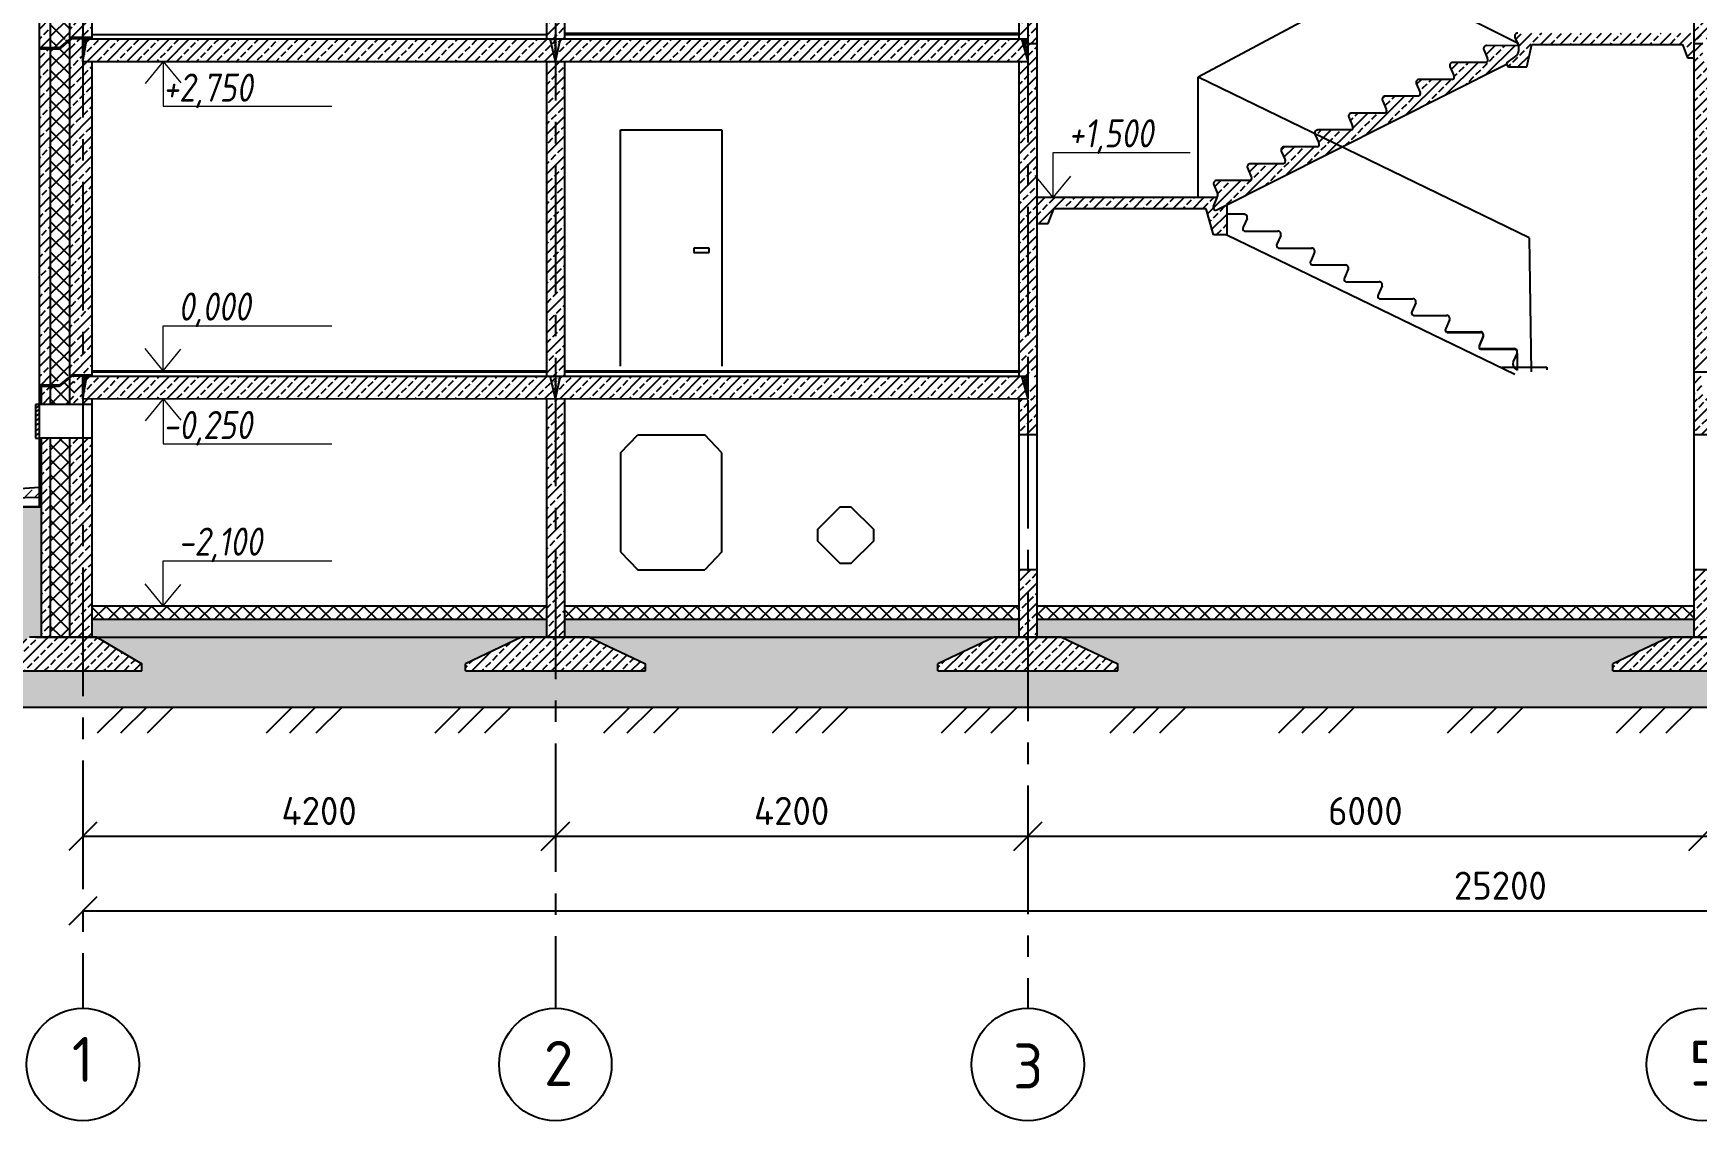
# Model space of a CAD drawing. Header units: millimetres. Extents: x -257254 to 390979, y -202328 to 355504.
# Drawn here: x 74988 to 89774, y 30517 to 40185 of the extents above; entities that cross this region are included whole.
import ezdxf
from ezdxf.enums import TextEntityAlignment as Align

# ---------------------------------------------------------------- set-up
doc = ezdxf.new("R2010")
doc.units = ezdxf.units.MM
doc.linetypes.add('CENTER2', pattern=[28.575, 19.05, -3.175, 3.175, -3.175])
doc.layers.get('0').update_dxf_attribs({"lineweight": 25})
doc.layers.add('RAZMER', color=250, linetype='Continuous', lineweight=13)
doc.layers.add('покрытия', color=6, linetype='Continuous', lineweight=18)
doc.layers.add('оси', color=1, linetype='CENTER2')
doc.layers.add('разрез', color=40, linetype='Continuous')
doc.layers.add('стены', color=7, linetype='Continuous', true_color=0xa3880f)
doc.styles.add('SIMPLEX', font='simplex.shx', dxfattribs={"width": 0.8, "oblique": 10})
doc.styles.get("Standard").update_dxf_attribs({"font": 'GOST_Common.ttf'})
doc.dimstyles.new('ISO-25', dxfattribs={"dimtxt": 250, "dimasz": 250, "dimexe": 1.25, "dimexo": 0.625, "dimgap": 100, "dimtad": 1, "dimdec": 0, "dimtxsty": 'Standard', "dimblk": 'OBLIQUE', "dimcen": 2.5, "dimadec": 0, "dimazin": 0, "dimtfac": 1, "dimtdec": 0, "dimtmove": 0, "dimatfit": 3, "dimfxl": 1, "dimarcsym": 0})
pattern_1 = [(45, (-40, 0), (-67.35192, 67.35192), []), (135, (-40, 0), (-67.35192, -67.35192), [])]

# ---------------------------------------------------------------- blocks, each defined once
blk = doc.blocks.new('_Oblique')
at = {"color": 0, "linetype": 'ByBlock', "lineweight": -2}
blk.add_line((-0.5, -0.5), (0.5, 0.5), dxfattribs=at)
blk = doc.blocks.new('*D199')
at = {"color": 0, "lineweight": -2, "transparency": 16777216}
for p, q in [((75429, 32383), (75429, 32383)), ((100629, 32383), (100629, 32383)), ((75429, 32382), (100629, 32382))]:
    blk.add_line(p, q, dxfattribs=at)
at = {"color": 0, "lineweight": -2, "transparency": 16777216, "xscale": 250, "yscale": 250, "zscale": 250, "rotation": 180}
blk.add_blockref('_Oblique', (75429, 32382), dxfattribs=at)
at = {"color": 0, "lineweight": -2, "transparency": 16777216, "xscale": 250, "yscale": 250, "zscale": 250}
blk.add_blockref('_Oblique', (100629, 32382), dxfattribs=at)
at = {"color": 0, "transparency": 16777216, "insert": (88029, 32607), "char_height": 250, "attachment_point": 5}
blk.add_mtext('25200', dxfattribs=at)
blk = doc.blocks.new('*D200')
at = {"color": 0, "lineweight": -2, "transparency": 16777216}
for p, q in [((75429, 33046), (75429, 33047)), ((75429, 33046), (79629, 33046)), ((79629, 33046), (79629, 33047))]:
    blk.add_line(p, q, dxfattribs=at)
at = {"color": 0, "lineweight": -2, "transparency": 16777216, "xscale": 250, "yscale": 250, "zscale": 250, "rotation": 180}
blk.add_blockref('_Oblique', (75429, 33046), dxfattribs=at)
at = {"color": 0, "lineweight": -2, "transparency": 16777216, "xscale": 250, "yscale": 250, "zscale": 250}
blk.add_blockref('_Oblique', (79629, 33046), dxfattribs=at)
at = {"color": 0, "transparency": 16777216, "insert": (77529, 33271), "char_height": 250, "attachment_point": 5}
blk.add_mtext('4200', dxfattribs=at)
blk = doc.blocks.new('*D201')
at = {"color": 0, "lineweight": -2, "transparency": 16777216}
for p, q in [((79629, 33046), (79629, 33047)), ((79629, 33046), (83829, 33046)), ((83829, 33043), (83829, 33047))]:
    blk.add_line(p, q, dxfattribs=at)
at = {"color": 0, "lineweight": -2, "transparency": 16777216, "xscale": 250, "yscale": 250, "zscale": 250, "rotation": 180}
blk.add_blockref('_Oblique', (79629, 33046), dxfattribs=at)
at = {"color": 0, "lineweight": -2, "transparency": 16777216, "xscale": 250, "yscale": 250, "zscale": 250}
blk.add_blockref('_Oblique', (83829, 33046), dxfattribs=at)
at = {"color": 0, "transparency": 16777216, "insert": (81729, 33271), "char_height": 250, "attachment_point": 5}
blk.add_mtext('4200', dxfattribs=at)
blk = doc.blocks.new('*D202')
at = {"color": 0, "lineweight": -2, "transparency": 16777216}
for p, q in [((83829, 33043), (83829, 33047)), ((83829, 33046), (89829, 33046)), ((89829, 33046), (89829, 33047))]:
    blk.add_line(p, q, dxfattribs=at)
at = {"color": 0, "lineweight": -2, "transparency": 16777216, "xscale": 250, "yscale": 250, "zscale": 250, "rotation": 180}
blk.add_blockref('_Oblique', (83829, 33046), dxfattribs=at)
at = {"color": 0, "lineweight": -2, "transparency": 16777216, "xscale": 250, "yscale": 250, "zscale": 250}
blk.add_blockref('_Oblique', (89829, 33046), dxfattribs=at)
at = {"color": 0, "transparency": 16777216, "insert": (86829, 33271), "char_height": 250, "attachment_point": 5}
blk.add_mtext('6000', dxfattribs=at)
blk = doc.blocks.new('*D204')
at = {"color": 0, "lineweight": -2, "transparency": 16777216}
for p, q in [((89829, 33046), (89829, 33047)), ((89829, 33046), (92229, 33046)), ((92229, 33043), (92229, 33047))]:
    blk.add_line(p, q, dxfattribs=at)
at = {"color": 0, "lineweight": -2, "transparency": 16777216, "xscale": 250, "yscale": 250, "zscale": 250, "rotation": 180}
blk.add_blockref('_Oblique', (89829, 33046), dxfattribs=at)
at = {"color": 0, "lineweight": -2, "transparency": 16777216, "xscale": 250, "yscale": 250, "zscale": 250}
blk.add_blockref('_Oblique', (92229, 33046), dxfattribs=at)
at = {"color": 0, "transparency": 16777216, "insert": (91029, 33271), "char_height": 250, "attachment_point": 5}
blk.add_mtext('2400', dxfattribs=at)

msp = doc.modelspace()

# ---------------------------------------------------------------- hatches: boundary and pattern name
at = {"layer": 'разрез'}
h = msp.add_hatch(dxfattribs=at)
h.set_pattern_fill('JIS_STN_2.5', color=256, scale=50)
h.set_pattern_definition([(45, (-1e-11, -3000), (-88.38835, 88.38835), []), (45, (88.25, -3000), (-88.38835, 88.38835), [60, -25])])
h.paths.add_polyline_path([(75139.02596, 43044.52306), (75039.02596, 43044.52306), (75039.02596, 40055.34196), (75139.02596, 40055.34196)])
h = msp.add_hatch(dxfattribs=at)
h.set_pattern_fill('NET', color=256, scale=30, angle=45)
h.set_pattern_definition(pattern_1)
h.paths.add_polyline_path([(75139.02596, 43044.52306), (75139.02596, 40055.34196), (75179.02596, 40055.34196), (75289.02596, 40146.16086), (75309.02596, 40146.16086), (75309.02596, 43135.34196), (75289.02596, 43135.34196), (75179.02596, 43044.52306)])
h = msp.add_hatch(dxfattribs=at)
h.set_pattern_fill('JIS_STN_2.5', color=256, scale=50)
h.paths.add_polyline_path([(75429.02596, 43135.34196), (75309.02596, 43118.82943), (75309.02596, 40146.16086), (75429.02596, 40146.16086)])
h.paths.add_polyline_path([(75509.02596, 43015.34196), (75429.02596, 43015.34196), (75429.02596, 40146.16086), (75509.02596, 40146.16086), (75509.02596, 40225.34196)])
h = msp.add_hatch(dxfattribs=at)
h.set_pattern_fill('JIS_STN_2.5', color=256, scale=50)
h.set_pattern_definition([(45, (4200, -21000), (-88.38835, 88.38835), []), (45, (4288.25, -21000), (-88.38835, 88.38835), [60, -25])])
h.paths.add_polyline_path([(83829.02595, 42935.34196), (83749.02596, 42935.34196), (83749.02596, 40175.34196), (83829.02595, 40175.34196)])
h.paths.add_polyline_path([(83909.02596, 43095.34196), (83829.02595, 43095.34196), (83829.02595, 40095.34196), (83909.02596, 40095.34196)])
h = msp.add_hatch(dxfattribs=at)
h.set_pattern_fill('JIS_STN_2.5', color=256, scale=50)
h.set_pattern_definition([(45, (-2e-07, -21000), (-88.38835, 88.38835), []), (45, (88.25, -21000), (-88.38835, 88.38835), [60, -25])])
h.paths.add_polyline_path([(89829.02595, 43095.34196), (89749.02595, 43095.34196), (89749.02595, 43015.34196), (89749.02595, 40095.34196), (89829.02595, 40095.34196), (89829.02595, 40175.34196)])
h.paths.add_polyline_path([(89909.02595, 42935.34196), (89829.02595, 42935.34196), (89829.02595, 40135.34196), (89909.02595, 40135.34196)])
h = msp.add_hatch(dxfattribs=at)
h.set_pattern_fill('JIS_STN_2.5', color=256, scale=50)
h.set_pattern_definition([(45, (0, -21000), (-88.38835, 88.38835), []), (45, (88.25, -21000), (-88.38835, 88.38835), [60, -25])])
h.paths.add_polyline_path([(79629.02595, 43015.34196), (79549.02596, 43015.34196), (79549.02596, 40135.34196), (79629.02595, 40135.34196)])
h.paths.add_polyline_path([(79709.02596, 43015.34196), (79629.02595, 43015.34196), (79629.02595, 40135.34196), (79709.02596, 40135.34196)])
h = msp.add_hatch(dxfattribs=at)
h.set_pattern_fill('NET', color=256, scale=30, angle=45)
h.set_pattern_definition(pattern_1)
h.paths.add_polyline_path([(75309.02596, 40135.34196), (75289.02596, 40135.34196), (75179.02596, 40044.52306), (75139.02596, 40044.52306), (75139.02596, 37055.34196), (75309.02596, 37146.16086)])
h = msp.add_hatch(dxfattribs=at)
h.set_pattern_fill('JIS_STN_2.5', color=256, scale=50)
h.paths.add_polyline_path([(75509.02596, 39935.34196), (75429.02596, 39935.34196), (75429.02596, 37146.16086), (75509.02596, 37146.16086)])
h.paths.add_polyline_path([(75429.02596, 40135.34196), (75309.02596, 40118.82943), (75309.02596, 37146.16086), (75429.02596, 37146.16086)])
h = msp.add_hatch(dxfattribs=at)
h.set_pattern_fill('ANSI37', color=256, scale=5, angle=-90)
h.set_pattern_definition([(315, (-1e-10, -15000), (11.2253202, 11.2253202), []), (45, (-1e-10, -15000), (-11.2253202, 11.2253202), [])])
h.paths.add_polyline_path([(75464.48515, 40135.34196), (75509.02596, 40135.34196), (75509.02596, 40146.16086), (75429.02596, 40146.47022), (75429.02596, 39935.34196)])
h = msp.add_hatch(dxfattribs=at)
h.set_pattern_fill('JIS_STN_2.5', color=256, scale=50)
h.paths.add_polyline_path([(79629.02595, 40135.34196), (75464.48515, 40135.34196), (75429.02596, 39935.34196), (79629.02595, 39935.34196)])
h = msp.add_hatch(dxfattribs=at)
h.set_pattern_fill('AR-SAND', color=256, scale=0.3, angle=-90)
h.paths.add_polyline_path([(79629.02595, 40135.34196), (79583.67903, 40135.34196), (79629.02595, 39935.34196)])
h.paths.add_polyline_path([(79674.37288, 40135.34196), (79629.02595, 40135.34196), (79629.02595, 39935.34196)])
h = msp.add_hatch(dxfattribs=at)
h.set_pattern_fill('JIS_STN_2.5', color=256, scale=50)
h.set_pattern_definition([(45, (4200, -7e-09), (-88.38835, 88.38835), []), (45, (4288.25, -7e-09), (-88.38835, 88.38835), [60, -25])])
h.paths.add_polyline_path([(83829.02595, 40135.34196), (79664.48515, 40135.34196), (79629.02595, 39935.34196), (83829.02595, 39935.34196)])
h = msp.add_hatch(dxfattribs=at)
h.set_pattern_fill('JIS_STN_2.5', color=256, scale=50)
h.set_pattern_definition([(45, (4200, -24000), (-88.38835, 88.38835), []), (45, (4288.25, -24000), (-88.38835, 88.38835), [60, -25])])
h.paths.add_polyline_path([(83829.02595, 39935.34196), (83749.02596, 39935.34196), (83749.02596, 37135.34196), (83829.02595, 37135.34196)])
h.paths.add_polyline_path([(83909.02596, 40095.34196), (83829.02595, 40095.34196), (83829.02595, 37135.34196), (83909.02596, 37135.34196)])
h = msp.add_hatch(dxfattribs=at)
h.set_pattern_fill('AR-SAND', color=256, scale=0.3, angle=-90)
h.paths.add_polyline_path([(83829.02595, 40135.34196), (83771.06128, 40135.34196), (83829.02595, 39935.34196)])
h = msp.add_hatch(dxfattribs=at)
h.set_pattern_fill('JIS_STN_2.5', color=256, scale=50)
h.paths.add_polyline_path([(88111.89286, 39925.34196, -0.5342807523), (88086.43074, 39962.6022), (88179.02596, 40029.48348, 0.1012247944), (88193.43022, 40073.70547), (87905.94558, 40075.34196, 0.5443189108), (87881.58089, 40036.8051), (87914.88911, 39959.64984, -0.5061795184), (87902.01404, 39925.34196), (87605.94558, 39925.34196, 0.5443189108), (87581.58089, 39886.8051), (87614.88911, 39809.64984, -0.5061795184), (87602.01404, 39775.34196), (87305.94558, 39775.34196, 0.5443189108), (87281.58089, 39736.8051), (87314.88911, 39659.64984, -0.5061795184), (87302.01404, 39625.34196), (87005.94558, 39625.34196, 0.5443189108), (86981.58089, 39586.8051), (87014.88911, 39509.64984, -0.5061795184), (87002.01404, 39475.34196), (86705.94558, 39475.34196, 0.5443189108), (86681.58089, 39436.8051), (86714.88911, 39359.64984, -0.5061795184), (86702.01404, 39325.34196), (86405.94558, 39325.34196, 0.4772621166), (86379.73086, 39292.26329), (86620.34398, 39175.36508)])
h.paths.add_polyline_path([(86620.34398, 39175.36508), (86379.73086, 39292.26329, 0.0532288538), (86381.58089, 39286.8051), (86414.88911, 39209.64984, -0.5061795184), (86402.01404, 39175.34196), (86105.94558, 39175.34196, 0.5443189108), (86081.58089, 39136.8051), (86114.88911, 39059.64984, -0.5061795184), (86102.01404, 39025.34196), (85805.94558, 39025.34196, 0.5443189108), (85781.58089, 38986.8051), (85814.88911, 38909.64984, -0.5061795184), (85802.01404, 38875.34196), (85505.94558, 38875.34196, 0.5443189108), (85481.58089, 38836.8051), (85514.4836, 38760.58916, -0.2572552717), (85511.58347, 38725.34196), (85479.02596, 38643.84441, 0.8545246684), (85514.74874, 38619.45245)])
h = msp.add_hatch(dxfattribs=at)
h.set_pattern_fill('JIS_STN_2.5', color=256, scale=50)
h.set_pattern_definition([(45, (0, -40), (-88.38835, 88.38835), []), (45, (88.25, -40), (-88.38835, 88.38835), [60, -25])])
h.paths.add_polyline_path([(89749.02595, 40185.34196), (88182.95749, 40185.34196, 0.5443189108), (88158.5928, 40146.8051), (88191.90102, 40069.64984, -0.1806301525), (88179.02596, 39989.48348), (88086.43074, 39922.6022, 0.5342807523), (88111.89286, 39885.34196), (88265.39149, 39885.34196), (88309.02596, 40085.01571), (89649.02596, 40085.01571), (89693.67318, 39965.41926), (89749.02595, 39965.41926)])
h = msp.add_hatch(dxfattribs=at)
h.set_pattern_fill('JIS_STN_2.5', color=256, scale=50)
h.set_pattern_definition([(45, (-2e-07, -23920), (-88.38835, 88.38835), []), (45, (88.25, -23920), (-88.38835, 88.38835), [60, -25])])
h.paths.add_polyline_path([(89829.02595, 40175.34196), (89749.02595, 40175.34196), (89749.02595, 40095.34196), (89749.02595, 37175.34196), (89829.02595, 37175.34196), (89829.02595, 37255.34196)])
h.paths.add_polyline_path([(89909.02595, 39935.34196), (89829.02595, 39935.34196), (89829.02595, 37255.34196), (89909.02595, 37255.34196)])
h = msp.add_hatch(dxfattribs=at)
h.set_pattern_fill('JIS_STN_2.5', color=256, scale=50)
h.set_pattern_definition([(45, (-1e-11, -6000.82), (-88.38835, 88.38835), []), (45, (88.25, -6000.82), (-88.38835, 88.38835), [60, -25])])
h.paths.add_polyline_path([(75139.02596, 40043.70416), (75039.02596, 40043.70416), (75039.02596, 37054.52306), (75139.02596, 37054.52306)])
h = msp.add_hatch(dxfattribs=at)
h.set_pattern_fill('JIS_STN_2.5', color=256, scale=50)
h.set_pattern_definition([(45, (-5e-08, -24000), (-88.38835, 88.38835), []), (45, (88.25, -24000), (-88.38835, 88.38835), [60, -25])])
h.paths.add_polyline_path([(79629.02595, 39935.34196), (79549.02596, 39935.34196), (79549.02596, 37135.34196), (79629.02595, 37135.34196)])
h.paths.add_polyline_path([(79709.02596, 39935.34196), (79629.02595, 39935.34196), (79629.02595, 37135.34196), (79709.02596, 37135.34196)])
h = msp.add_hatch(dxfattribs=at)
h.set_pattern_fill('JIS_STN_2.5', color=256, scale=50)
h.paths.add_polyline_path([(85511.58347, 38725.34196), (85479.02596, 38725.34196), (85206.49188, 38725.34196), (83909.02596, 38725.34196), (83909.02596, 38494.07491), (84009.02562, 38494.33372), (84061.22173, 38625.34196), (85413.99121, 38625.34196), (85479.02596, 38391.96428), (85597.17711, 38391.96428), (85597.17711, 38660.89888), (85514.74874, 38619.45245, -0.8545246684), (85479.02596, 38643.84441)])
h = msp.add_hatch(dxfattribs=at)
h.set_pattern_fill('NET', color=256, scale=30, angle=45)
h.paths.add_polyline_path([(75349.02596, 37135.34196), (75329.02596, 37135.34196), (75219.02596, 37044.52306), (75139.02596, 37044.52306), (75139.02596, 36885.54465), (75349.02596, 36885.54465)])
h = msp.add_hatch(dxfattribs=at)
h.set_pattern_fill('JIS_STN_2.5', color=256, scale=50)
h.paths.add_polyline_path([(75509.02596, 36585.54465), (75429.02596, 36585.54465), (75429.02596, 34815.34196), (75509.02596, 34815.34196)])
h.paths.add_polyline_path([(75429.02596, 36585.54465), (75309.02596, 36585.54465), (75309.02596, 34815.34196), (75429.02596, 34815.34196)])
h.paths.add_polyline_path([(75429.02596, 37135.34196), (75349.02596, 37135.34196), (75349.02596, 36885.54465), (75429.02596, 36885.54465)])
h.paths.add_polyline_path([(75509.02596, 36935.34196), (75429.02596, 36935.34196), (75429.02596, 36885.54465), (75509.02596, 36885.54465)])
h = msp.add_hatch(dxfattribs=at)
h.set_pattern_fill('ANSI37', color=256, scale=5, angle=-90)
h.set_pattern_definition([(315, (-1e-10, -18000), (11.2253202, 11.2253202), []), (45, (-1e-10, -18000), (-11.2253202, 11.2253202), [])])
h.paths.add_polyline_path([(75464.48515, 37135.34196), (75509.02596, 37135.34196), (75509.02596, 37146.16086), (75429.02596, 37146.47022), (75429.02596, 36935.34196)])
h = msp.add_hatch(dxfattribs=at)
h.set_pattern_fill('JIS_STN_2.5', color=256, scale=50)
h.set_pattern_definition([(45, (0, -3000), (-88.38835, 88.38835), []), (45, (88.25, -3000), (-88.38835, 88.38835), [60, -25])])
h.paths.add_polyline_path([(79629.02595, 37135.34196), (75464.48515, 37135.34196), (75429.02596, 36935.34196), (79629.02595, 36935.34196)])
h = msp.add_hatch(dxfattribs=at)
h.set_pattern_fill('AR-SAND', color=256, scale=0.3, angle=-90)
h.paths.add_polyline_path([(79629.02595, 37135.34196), (79583.67903, 37135.34196), (79629.02595, 36935.34196)])
h.paths.add_polyline_path([(79674.37288, 37135.34196), (79629.02595, 37135.34196), (79629.02595, 36935.34196)])
h = msp.add_hatch(dxfattribs=at)
h.set_pattern_fill('JIS_STN_2.5', color=256, scale=50)
h.set_pattern_definition([(45, (4200, -3000), (-88.38835, 88.38835), []), (45, (4288.25, -3000), (-88.38835, 88.38835), [60, -25])])
h.paths.add_polyline_path([(83829.02595, 37135.34196), (79664.48515, 37135.34196), (79629.02595, 36935.34196), (83829.02595, 36935.34196)])
h = msp.add_hatch(dxfattribs=at)
h.set_pattern_fill('AR-SAND', color=256, scale=0.3, angle=-90)
h.paths.add_polyline_path([(83829.02595, 37135.34196), (83771.06128, 37135.34196), (83829.02595, 36935.34196)])
h = msp.add_hatch(dxfattribs=at)
h.set_pattern_fill('JIS_STN_2.5', color=256, scale=50)
h.paths.add_polyline_path([(83909.02596, 36935.34196), (83909.02596, 37135.34196), (83886.99063, 37135.34196), (83829.02595, 36935.34196)])
h.paths.add_polyline_path([(89749.02595, 37135.34196), (89749.02595, 36935.34196), (89829.02595, 36935.34196), (89829.02595, 37135.34196)])
h = msp.add_hatch(dxfattribs=at)
h.set_pattern_fill('JIS_STN_2.5', color=256, scale=50)
h.paths.add_polyline_path([(75139.02596, 37044.52306), (75059.02596, 37044.52306), (75059.02596, 36885.54465), (75139.02596, 36885.54465)])
h.paths.add_polyline_path([(75139.02596, 36585.54465), (75059.02596, 36585.54465), (75059.02596, 34815.34196), (75139.02596, 34815.34196)])
h = msp.add_hatch(dxfattribs=at)
h.set_pattern_fill('JIS_STN_2.5', color=256, scale=50)
h.set_pattern_definition([(45, (-2e-10, -26360), (-88.38835, 88.38835), []), (45, (88.25, -26360), (-88.38835, 88.38835), [60, -25])])
h.paths.add_polyline_path([(79629.02595, 36935.34196), (79549.02596, 36935.34196), (79549.02596, 34815.34196), (79629.02595, 34815.34196)])
h.paths.add_polyline_path([(79709.02596, 36935.34196), (79629.02595, 36935.34196), (79629.02595, 34815.34196), (79709.02596, 34815.34196)])
h = msp.add_hatch(dxfattribs=at)
h.set_pattern_fill('JIS_STN_2.5', color=256, scale=50)
h.paths.add_polyline_path([(83829.02595, 35415.34196), (83749.02596, 35415.34196), (83749.02596, 34815.34196), (83829.02595, 34815.34196)])
h.paths.add_polyline_path([(83909.02596, 35415.34196), (83829.02595, 35415.34196), (83829.02595, 34815.34196), (83909.02596, 34815.34196)])
h.paths.add_polyline_path([(83829.02595, 36935.34196), (83749.02596, 36935.34196), (83749.02596, 36615.34196), (83829.02595, 36615.34196)])
h.paths.add_polyline_path([(83909.02596, 36935.34196), (83829.02595, 36935.34196), (83829.02595, 36615.34196), (83909.02596, 36615.34196)])
h = msp.add_hatch(dxfattribs=at)
h.set_pattern_fill('JIS_STN_2.5', color=256, scale=50)
h.set_pattern_definition([(45, (6000, 0), (-88.38835, 88.38835), []), (45, (6088.25, 0), (-88.38835, 88.38835), [60, -25])])
h.paths.add_polyline_path([(89829.02595, 35415.34196), (89749.02595, 35415.34196), (89749.02595, 34815.34196), (89829.02595, 34815.34196)])
h.paths.add_polyline_path([(89909.02596, 35415.34196), (89829.02595, 35415.34196), (89829.02595, 34815.34196), (89909.02596, 34815.34196)])
h.paths.add_polyline_path([(89909.02596, 36935.34196), (89829.02595, 36935.34196), (89829.02595, 36615.34196), (89909.02596, 36615.34196)])
h.paths.add_polyline_path([(89829.02595, 36935.34196), (89749.02595, 36935.34196), (89749.02595, 36615.34196), (89829.02595, 36615.34196)])
h = msp.add_hatch(dxfattribs=at)
h.set_pattern_fill('NET', color=256, scale=30, angle=45)
h.paths.add_polyline_path([(75309.02596, 36585.54465), (75139.02596, 36585.54465), (75139.02596, 34815.34196), (75309.02596, 34815.34196)])
h = msp.add_hatch(dxfattribs=at)
h.set_pattern_fill('AR-SAND', color=256, scale=7, angle=45)
h.paths.add_polyline_path([(75059.02596, 35975.34196), (71216.4015, 35975.34196), (72997.17282, 34194.57065), (89829.02595, 34194.57065), (89829.02595, 34515.34196), (89029.02595, 34515.34196), (89029.02595, 34579.73586), (89529.02595, 34815.34196), (84129.02596, 34815.34196), (84629.02596, 34579.73586), (84629.02596, 34515.34196), (83029.02596, 34515.34196), (83029.02596, 34579.73586), (83529.02596, 34815.34196), (79929.02596, 34815.34196), (80429.02596, 34579.73586), (80429.02596, 34515.34196), (78829.02596, 34515.34196), (78829.02596, 34579.73586), (79329.02596, 34815.34196), (75553.21372, 34815.34196), (75953.21372, 34579.73586), (75953.21372, 34515.34196), (74553.21372, 34515.34196), (74553.21372, 34579.73586), (74953.21372, 34815.34196), (75059.02596, 34815.34196)])
h.paths.add_polyline_path([(95629.02596, 34579.73586), (96129.02596, 34815.34196), (90129.02595, 34815.34196), (90629.02595, 34579.73586), (90629.02595, 34515.34196), (89829.02595, 34515.34196), (89829.02595, 34194.57065), (96429.02596, 34194.57065), (96429.02596, 34515.34196), (95629.02596, 34515.34196)])
h.paths.add_polyline_path([(105864.31269, 35975.34196), (105052.664, 35975.34196), (105052.664, 35775.34196), (101129.02596, 35775.34196), (101129.02596, 34815.34196), (96729.02596, 34815.34196), (97229.02596, 34579.73586), (97229.02596, 34515.34196), (96429.02596, 34515.34196), (96429.02596, 34194.57065), (104083.54137, 34194.57065)])
h = msp.add_hatch(dxfattribs=at)
h.set_pattern_fill('NET', color=256, scale=30, angle=45)
h.paths.add_polyline_path([(96509.02596, 35095.34196), (96509.02596, 34975.34196), (100549.02596, 34975.34196), (100549.02596, 35095.34196)])
h.paths.add_polyline_path([(92229.02595, 35095.34196), (92229.02595, 34975.34196), (96349.02596, 34975.34196), (96349.02596, 35095.34196)])
h.paths.add_polyline_path([(89909.02596, 35095.34196), (89909.02596, 34975.34196), (92229.02595, 34975.34196), (92229.02595, 35095.34196)])
h.paths.add_polyline_path([(83909.02596, 35095.34196), (83909.02596, 34975.34196), (89749.02595, 34975.34196), (89749.02595, 35095.34196)])
h.paths.add_polyline_path([(79709.02596, 35095.34196), (79709.02596, 34975.34196), (83749.02596, 34975.34196), (83749.02596, 35095.34196)])
h.paths.add_polyline_path([(79549.02596, 34975.34196), (79549.02596, 35095.34196), (75509.02596, 35095.34196), (75509.02596, 34975.34196)])
h = msp.add_hatch(dxfattribs=at)
h.set_pattern_fill('JIS_STN_2.5', color=256, scale=50)
h.paths.add_polyline_path([(89749.02595, 34975.34196), (83909.02596, 34975.34196), (83909.02596, 34815.34196), (84129.02596, 34815.34196), (89749.02595, 34815.34196)])
h.paths.add_polyline_path([(79549.02596, 34975.34196), (75509.02596, 34975.34196), (75509.02596, 34815.34196), (75553.21372, 34815.34196), (79549.02596, 34815.34196)])
h.paths.add_polyline_path([(83749.02596, 34975.34196), (79709.02596, 34975.34196), (79709.02596, 34815.34196), (83749.02596, 34815.34196)])
h.paths.add_polyline_path([(92229.02595, 34975.34196), (89909.02596, 34975.34196), (89909.02596, 34815.34196), (90129.02595, 34815.34196), (92229.02595, 34815.34196)])
h.paths.add_polyline_path([(96349.02596, 34975.34196), (92229.02595, 34975.34196), (92229.02595, 34815.34196), (96349.02596, 34815.34196)])
h.paths.add_polyline_path([(100849.02596, 34975.34196), (96509.02596, 34975.34196), (96509.02596, 34815.34196), (96729.02596, 34815.34196), (100849.02596, 34815.34196)])
h = msp.add_hatch(dxfattribs=at)
h.set_pattern_fill('JIS_STN_2.5', color=256, scale=50)
h.paths.add_polyline_path([(75429.02596, 34815.34196), (74953.21372, 34815.34196), (74553.21372, 34579.73586), (74553.21372, 34515.34196), (75429.02596, 34515.34196)])
h.paths.add_polyline_path([(75553.21372, 34815.34196), (75429.02596, 34815.34196), (75429.02596, 34515.34196), (75953.21372, 34515.34196), (75953.21372, 34579.73586)])
h = msp.add_hatch(dxfattribs=at)
h.set_pattern_fill('JIS_STN_2.5', color=256, scale=50)
h.paths.add_polyline_path([(79629.02595, 34815.34196), (79329.02596, 34815.34196), (78829.02596, 34579.73586), (78829.02596, 34515.34196), (79629.02595, 34515.34196)])
h.paths.add_polyline_path([(79929.02596, 34815.34196), (79709.02596, 34815.34196), (79629.02595, 34815.34196), (79629.02595, 34515.34196), (80429.02596, 34515.34196), (80429.02596, 34579.73586)])
h = msp.add_hatch(dxfattribs=at)
h.set_pattern_fill('JIS_STN_2.5', color=256, scale=50)
h.set_pattern_definition([(45, (4200, 0), (-88.38835, 88.38835), []), (45, (4288.25, 0), (-88.38835, 88.38835), [60, -25])])
h.paths.add_polyline_path([(83829.02595, 34815.34196), (83529.02596, 34815.34196), (83029.02596, 34579.73586), (83029.02596, 34515.34196), (83829.02595, 34515.34196)])
h.paths.add_polyline_path([(84129.02596, 34815.34196), (83909.02596, 34815.34196), (83829.02595, 34815.34196), (83829.02595, 34515.34196), (84629.02596, 34515.34196), (84629.02596, 34579.73586)])
h = msp.add_hatch(dxfattribs=at)
h.set_pattern_fill('JIS_STN_2.5', color=256, scale=50)
h.set_pattern_definition([(45, (10200, 0), (-88.38835, 88.38835), []), (45, (10288.25, 0), (-88.38835, 88.38835), [60, -25])])
h.paths.add_polyline_path([(89829.02595, 34815.34196), (89529.02595, 34815.34196), (89029.02595, 34579.73586), (89029.02595, 34515.34196), (89829.02595, 34515.34196)])
h.paths.add_polyline_path([(90129.02595, 34815.34196), (89909.02595, 34815.34196), (89829.02595, 34815.34196), (89829.02595, 34515.34196), (90629.02595, 34515.34196), (90629.02595, 34579.73586)])
at = {"layer": 'стены', "lineweight": 15, "transparency": 33554687}
h = msp.add_hatch(dxfattribs=at)
h.set_pattern_fill('ANSI31', color=256, scale=20)
h.set_pattern_definition([(45, (-947454.1, -1576038.75), (-44.9012806, 44.9012806), [])])
h.paths.add_polyline_path([(73712.05607, 35975.34196), (73802.05607, 35975.34196), (73802.05607, 35878.19311), (73874.05607, 35878.19311), (73874.05607, 35975.34196), (73964.05607, 35975.34196), (73964.05607, 35795.34196), (73712.05607, 35795.34196)])
h.paths.add_polyline_path([(75039.02596, 36129.90807), (75039.02596, 36058.08346), (73874.05607, 36026.67391), (73874.05607, 36067.26436)])

# ---------------------------------------------------------------- linework, layer by layer
at = {"ltscale": 50}
for centre in [(75429.02596, 31017.09795), (79629.02595, 31017.09795), (83829.02595, 31017.09795), (89829.02595, 31017.09795)]:
    msp.add_circle(centre, 500, dxfattribs=at)
at = {"layer": 'оси', "ltscale": 60}
for p, q in [((83829.02595, 69502.09472), (83829.02595, 31517.09795)), ((79629.02595, 66447.17873), (79629.02595, 31517.09795)), ((75429.02596, 66295.34196), (75429.02596, 31517.09795))]:
    msp.add_line(p, q, dxfattribs=at)
at = {"layer": 'покрытия'}
for p, q in [((76142.18016, 39935.34196), (75982.1037, 39739.60764)), ((76142.18016, 39935.34196), (76142.18016, 39535.34196)), ((76142.18016, 39935.34196), (76298.95055, 39745.07553)), ((76142.18016, 39535.34196), (77642.18016, 39535.34196)), ((84053.78244, 38725.34196), (84053.78244, 39125.34196)), ((84053.78244, 39125.34196), (85272.53976, 39125.34196)), ((84053.78244, 38725.34196), (83893.70598, 38921.07629)), ((84053.78244, 38725.34196), (84210.55283, 38915.6084)), ((76142.18016, 37185.34196), (76142.18016, 37585.34196)), ((76142.18016, 37585.34196), (77642.18016, 37585.34196)), ((76142.18016, 37185.34196), (75982.1037, 37381.07629)), ((76142.18016, 37185.34196), (76298.95055, 37375.6084)), ((76142.18016, 36935.34196), (75982.1037, 36739.60764)), ((76142.18016, 36935.34196), (76142.18016, 36535.34196)), ((76142.18016, 36935.34196), (76298.95055, 36745.07553)), ((76142.18016, 36535.34196), (77642.18016, 36535.34196)), ((76142.18016, 35095.34196), (76142.18016, 35495.34196)), ((76142.18016, 35495.34196), (77642.18016, 35495.34196)), ((76142.18016, 35095.34196), (75982.1037, 35291.07629)), ((76142.18016, 35095.34196), (76298.95055, 35285.6084))]:
    msp.add_line(p, q, dxfattribs=at)
at = {"layer": 'разрез'}
for p, q in [((75039.02596, 67069.65659), (75039.02596, 35975.34196)), ((75139.02596, 66135.34196), (75139.02596, 37055.34196)), ((75309.02596, 66135.34196), (75309.02596, 36885.54465)), ((83909.02596, 64015.34196), (83909.02596, 36935.34196)), ((89749.02595, 64015.34196), (89749.02595, 37175.34196)), ((75509.02596, 42935.34196), (75509.02596, 40135.34196)), ((79549.02596, 42935.34196), (79549.02596, 40135.34196)), ((79709.02596, 42935.34196), (79709.02596, 40135.34196)), ((83749.02596, 42935.34196), (83749.02596, 40135.34196)), ((88284.66855, 41366.77848), (85342.75892, 39796.06022)), ((85597.17711, 41391.96428), (88193.97486, 40093.56541)), ((75329.02596, 40146.16086), (75219.02596, 40055.34196)), ((75329.02596, 40135.34196), (75219.02596, 40044.52306)), ((75429.02596, 40146.16086), (75329.02596, 40146.16086)), ((75509.02596, 40146.16086), (75329.02596, 40146.16086)), ((75429.02596, 40135.34196), (75329.02596, 40135.34196)), ((75429.02596, 40015.34196), (75429.02596, 40175.34196)), ((75429.02596, 39935.34196), (75429.02596, 40146.16086)), ((75429.02596, 40135.34196), (83829.02595, 40135.34196)), ((75429.02596, 39935.34196), (75464.48515, 40135.34196)), ((75509.02596, 40175.34196), (79549.02596, 40175.34196)), ((79629.02595, 39935.34196), (79583.67903, 40135.34196)), ((79629.02595, 40015.34196), (79629.02595, 40175.34196)), ((79629.02595, 39935.34196), (79674.37288, 40135.34196)), ((79709.02596, 40184.52306), (83749.02596, 40184.52306)), ((79709.02596, 40175.34196), (83749.02596, 40175.34196)), ((83771.06128, 40135.34196), (83829.02595, 39935.34196)), ((83829.02595, 39935.34196), (83829.02595, 40135.34196)), ((83829.02595, 40095.34196), (83909.02596, 40095.34196)), ((88193.43022, 40073.70547), (87905.94558, 40075.34196)), ((88158.04168, 40148.08173), (88191.90102, 40069.64984)), ((88265.39149, 39885.34196), (88309.02596, 40085.01571)), ((88309.02596, 40085.01571), (89649.02596, 40085.01571)), ((89649.02596, 40085.01571), (89693.67318, 39965.41926)), ((89749.02595, 40095.34196), (89829.02595, 40095.34196)), ((75219.02596, 40055.34196), (75039.02596, 40055.34196)), ((75219.02596, 40044.52306), (75039.02596, 40044.52306)), ((75429.02596, 39935.34196), (83829.02595, 39935.34196)), ((75509.02596, 39935.34196), (75509.02596, 37135.34196)), ((79549.02596, 39935.34196), (79549.02596, 37135.34196)), ((79709.02596, 39935.34196), (79709.02596, 37135.34196)), ((83749.02596, 39935.34196), (83749.02596, 37135.34196)), ((87902.01404, 39925.34196), (87605.94558, 39925.34196)), ((87881.02976, 40038.08173), (87914.88911, 39959.64984)), ((88086.43074, 39922.6022), (88179.02596, 39989.48348)), ((89693.67318, 39965.41926), (89749.02595, 39965.41926)), ((85342.75892, 38725.34196), (85342.75892, 39796.06022)), ((88284.66855, 38366.77848), (85342.75892, 39796.06022)), ((85514.74874, 38619.45245), (88084.49064, 39911.56365)), ((87581.02976, 39888.08173), (87614.88911, 39809.64984)), ((88111.89286, 39885.34196), (88265.39149, 39885.34196)), ((87281.02976, 39738.08173), (87314.88911, 39659.64984)), ((87602.01404, 39775.34196), (87305.94558, 39775.34196)), ((86981.02976, 39588.08173), (87014.88911, 39509.64984)), ((87302.01404, 39625.34196), (87005.94558, 39625.34196)), ((86681.02976, 39438.08173), (86714.88911, 39359.64984)), ((87002.01404, 39475.34196), (86705.94558, 39475.34196)), ((80209.02596, 37225.34196), (80209.02596, 39325.34196)), ((80209.02596, 39325.34196), (81109.02596, 39325.34196)), ((81109.02596, 39325.34196), (81109.02596, 37225.34196)), ((86381.02976, 39288.08173), (86414.88911, 39209.64984)), ((86702.01404, 39325.34196), (86405.94558, 39325.34196)), ((86702.01404, 39325.34196), (86405.94558, 39325.34196)), ((86081.02976, 39138.08173), (86114.88911, 39059.64984)), ((86402.01404, 39175.34196), (86105.94558, 39175.34196)), ((85781.02976, 38988.08173), (85814.88911, 38909.64984)), ((86102.01404, 39025.34196), (85806.49188, 39025.34196)), ((85481.02976, 38838.08173), (85514.88911, 38759.64984)), ((85802.01404, 38875.34196), (85505.94558, 38875.34196)), ((85479.02596, 38725.34196), (83909.02596, 38725.34196)), ((85479.02596, 38725.34196), (83909.02596, 38725.34196)), ((84009.02562, 38494.33372), (84061.22173, 38625.34196)), ((85413.99121, 38625.34196), (84061.22173, 38625.34196)), ((85479.02596, 38725.34196), (85206.49188, 38725.34196)), ((85479.02596, 38391.96428), (85413.99121, 38625.34196)), ((85479.02596, 38643.84441), (85511.58347, 38725.34196)), ((85511.58347, 38725.34196), (85479.02596, 38725.34196)), ((85597.17711, 38660.89888), (85597.17711, 38391.96428)), ((83909.02596, 38494.07491), (84009.02562, 38494.33372)), ((83909.02596, 38494.07491), (83909.02596, 38494.07491)), ((85751.56003, 38575.34196), (85597.17711, 38575.34196)), ((85777.02215, 38538.08173), (85743.1628, 38459.64984)), ((85597.17711, 38391.96428), (85479.02596, 38391.96428)), ((85597.17711, 38391.96428), (88158.04168, 37153.9239)), ((85756.03787, 38425.34196), (86052.10633, 38425.34196)), ((86077.02215, 38388.08173), (86043.1628, 38309.64984)), ((88284.66855, 38366.77848), (88303.79895, 37175.34196)), ((80996.23962, 38275.34196), (80861.22945, 38275.34196)), ((80861.22945, 38275.34196), (80861.22945, 38234.76127)), ((80861.22945, 38234.76127), (80996.23962, 38234.76127)), ((80996.23962, 38234.76127), (80996.23962, 38275.34196)), ((86056.03787, 38275.34196), (86352.10633, 38275.34196)), ((86377.02215, 38238.08173), (86343.1628, 38159.64984)), ((86356.03787, 38125.34196), (86652.10633, 38125.34196)), ((86677.02215, 38088.08173), (86643.1628, 38009.64984)), ((86656.03787, 37975.34196), (86952.10633, 37975.34196)), ((86977.02215, 37938.08173), (86943.1628, 37859.64984)), ((86956.03787, 37825.34196), (87252.10633, 37825.34196)), ((86956.03787, 37825.34196), (87252.10633, 37825.34196)), ((87277.02215, 37788.08173), (87243.1628, 37709.64984)), ((87256.03787, 37675.34196), (87552.10633, 37675.34196)), ((87577.02215, 37638.08173), (87543.1628, 37559.64984)), ((87556.03787, 37531.18413), (87851.56003, 37531.18413)), ((87556.03787, 37525.34196), (87851.56003, 37525.34196)), ((87877.02215, 37493.9239), (87843.1628, 37415.492)), ((87877.02215, 37488.08173), (87843.1628, 37409.64984)), ((87856.03787, 37381.18413), (88152.10633, 37381.18413)), ((87856.03787, 37375.34196), (88152.10633, 37375.34196)), ((88177.02215, 37343.9239), (88143.1628, 37265.492)), ((88177.02215, 37338.08173), (88179.02596, 37191.18413)), ((75329.02596, 37146.16086), (75219.02596, 37055.34196)), ((75329.02596, 37135.34196), (75219.02596, 37044.52306)), ((75509.02596, 37146.16086), (75329.02596, 37146.16086)), ((75429.02596, 37135.34196), (75329.02596, 37135.34196)), ((75429.02596, 37015.34196), (75429.02596, 37146.16086)), ((75429.02596, 36935.34196), (75429.02596, 37146.16086)), ((75429.02596, 36935.34196), (75464.48515, 37135.34196)), ((75464.48515, 37135.34196), (83829.02595, 37135.34196)), ((75509.02596, 37185.34196), (79549.02596, 37185.34196)), ((75509.02596, 37175.34196), (79549.02596, 37175.34196)), ((79629.02595, 36935.34196), (79583.67903, 37135.34196)), ((79629.02595, 36935.34196), (79674.37288, 37135.34196)), ((79629.02595, 37175.34196), (79629.02595, 37015.34196)), ((79709.02596, 37185.34196), (83749.02596, 37185.34196)), ((79709.02596, 37175.34196), (83749.02596, 37175.34196)), ((83771.06128, 37135.34196), (83829.02595, 36935.34196)), ((83829.02595, 37175.34196), (83829.02595, 36935.34196)), ((88041.75167, 37216.37995), (88442.68663, 37216.37995)), ((88442.68663, 37216.37995), (88442.68663, 37191.94793)), ((89749.02595, 37175.34196), (89749.02595, 34815.34196)), ((89749.02595, 37175.34196), (96349.02596, 37175.34196)), ((75219.02596, 37055.34196), (75039.02596, 37055.34196)), ((75219.02596, 37044.52306), (75039.02596, 37044.52306)), ((75059.02596, 37044.52306), (75059.02596, 36885.54465)), ((75139.02596, 37044.52306), (75139.02596, 36885.54465)), ((75039.02596, 36885.54465), (75009.02596, 36885.54465)), ((75009.02596, 36885.54465), (75009.02596, 36585.54465)), ((75039.02596, 36869.51008), (75009.02596, 36852.15674)), ((75039.02596, 36869.51008), (75009.02596, 36852.15674)), ((75039.02596, 36837.66025), (75009.02596, 36820.30691)), ((75509.02596, 36885.54465), (75039.02596, 36885.54465)), ((75429.02596, 36935.34196), (83828.1703, 36938.29429)), ((75509.02596, 36935.34196), (75509.02596, 34815.34196)), ((79549.02596, 36935.34196), (79549.02596, 34815.34196)), ((79709.02596, 36935.34196), (79709.02596, 34815.34196)), ((83749.02596, 36935.34196), (83749.02596, 34815.34196)), ((83909.02596, 36935.34196), (83909.02596, 34815.34196)), ((75039.02596, 36798.2029), (75009.02596, 36780.84957)), ((75039.02596, 36755.80032), (75009.02596, 36738.44699)), ((75039.02596, 36714.20579), (75009.02596, 36696.85246)), ((75039.02596, 36668.50333), (75009.02596, 36651.14999)), ((75039.02596, 36626.90917), (75009.02596, 36609.55584)), ((75009.02596, 36585.54465), (75039.02596, 36585.54465)), ((75509.02596, 36585.54465), (75039.02596, 36585.54465)), ((75059.02596, 36585.54465), (75059.02596, 34815.34196)), ((75139.02596, 36585.54465), (75139.02596, 34815.34196)), ((75309.02596, 36585.54465), (75309.02596, 34815.34196)), ((80209.02596, 36454.9863), (80361.44951, 36615.34196)), ((80361.44951, 36615.34196), (80956.6024, 36615.34196)), ((81109.02596, 36454.9863), (80956.6024, 36615.34196)), ((83909.02596, 36615.34196), (83749.02596, 36615.34196)), ((89909.02596, 36615.34196), (89749.02595, 36615.34196)), ((80209.02596, 36454.9863), (80209.02596, 35575.69762)), ((81109.02596, 35575.69762), (81109.02596, 36454.9863)), ((67563.28221, 35975.34196), (75059.02596, 35975.34196)), ((75059.02596, 35975.34196), (67563.28221, 35975.34196)), ((80209.02596, 35575.69762), (80361.44951, 35415.34196)), ((81109.02596, 35575.69762), (80956.6024, 35415.34196)), ((80361.44951, 35415.34196), (80956.6024, 35415.34196)), ((83909.02596, 35415.34196), (83749.02596, 35415.34196)), ((89909.02596, 35415.34196), (89749.02595, 35415.34196)), ((75509.02596, 35095.34196), (79549.02596, 35095.34196)), ((79709.02596, 35095.34196), (83749.02596, 35095.34196)), ((83909.02596, 35095.34196), (89749.02595, 35095.34196)), ((75509.02596, 34975.34196), (79549.02596, 34975.34196)), ((79709.02596, 34975.34196), (83749.02596, 34975.34196)), ((83909.02596, 34975.34196), (89749.02595, 34975.34196)), ((75553.21372, 34815.34196), (74953.21372, 34815.34196)), ((75009.02596, 34815.34196), (79709.02596, 34815.34196)), ((75553.21372, 34815.34196), (75953.21372, 34579.73586)), ((79329.02596, 34815.34196), (78829.02596, 34579.73586)), ((79929.02596, 34815.34196), (79329.02596, 34815.34196)), ((79709.02596, 34815.34196), (100849.02596, 34815.34196)), ((79929.02596, 34815.34196), (80429.02596, 34579.73586)), ((83529.02596, 34815.34196), (83029.02596, 34579.73586)), ((84129.02596, 34815.34196), (83529.02596, 34815.34196)), ((84129.02596, 34815.34196), (84629.02596, 34579.73586)), ((89529.02595, 34815.34196), (89029.02595, 34579.73586)), ((90129.02595, 34815.34196), (89529.02595, 34815.34196)), ((74553.21372, 34515.34196), (75953.21372, 34515.34196)), ((75953.21372, 34515.34196), (75953.21372, 34579.73586)), ((78829.02596, 34515.34196), (78829.02596, 34579.73586)), ((78829.02596, 34515.34196), (80429.02596, 34515.34196)), ((80429.02596, 34515.34196), (80429.02596, 34579.73586)), ((83029.02596, 34515.34196), (83029.02596, 34579.73586)), ((83029.02596, 34515.34196), (84629.02596, 34515.34196)), ((84629.02596, 34515.34196), (84629.02596, 34579.73586)), ((89029.02595, 34515.34196), (89029.02595, 34579.73586)), ((89029.02595, 34515.34196), (90629.02595, 34515.34196)), ((72997.17282, 34194.57065), (104083.54137, 34194.57065)), ((75790.0566, 34194.57065), (75557.32426, 33961.83831)), ((75997.17282, 34194.57065), (75764.44048, 33961.83831)), ((75997.17282, 34194.57065), (75764.44048, 33961.83831)), ((76233.04297, 34194.57065), (76000.31063, 33961.83831)), ((77290.0566, 34194.57065), (77057.32426, 33961.83831)), ((77497.17282, 34194.57065), (77264.44048, 33961.83831)), ((77497.17282, 34194.57065), (77264.44048, 33961.83831)), ((77733.04297, 34194.57065), (77500.31063, 33961.83831)), ((78790.0566, 34194.57065), (78557.32426, 33961.83831)), ((78997.17282, 34194.57065), (78764.44048, 33961.83831)), ((78997.17282, 34194.57065), (78764.44048, 33961.83831)), ((79233.04297, 34194.57065), (79000.31063, 33961.83831)), ((80290.0566, 34194.57065), (80057.32426, 33961.83831)), ((80497.17282, 34194.57065), (80264.44048, 33961.83831)), ((80497.17282, 34194.57065), (80264.44048, 33961.83831)), ((80733.04297, 34194.57065), (80500.31063, 33961.83831)), ((81790.0566, 34194.57065), (81557.32426, 33961.83831)), ((81997.17282, 34194.57065), (81764.44048, 33961.83831)), ((81997.17282, 34194.57065), (81764.44048, 33961.83831)), ((82233.04297, 34194.57065), (82000.31063, 33961.83831)), ((83290.0566, 34194.57065), (83057.32426, 33961.83831)), ((83497.17282, 34194.57065), (83264.44048, 33961.83831)), ((83497.17282, 34194.57065), (83264.44048, 33961.83831)), ((83733.04297, 34194.57065), (83500.31063, 33961.83831)), ((84790.0566, 34194.57065), (84557.32426, 33961.83831)), ((84997.17282, 34194.57065), (84764.44048, 33961.83831)), ((84997.17282, 34194.57065), (84764.44048, 33961.83831)), ((85233.04297, 34194.57065), (85000.31063, 33961.83831)), ((86290.0566, 34194.57065), (86057.32426, 33961.83831)), ((86497.17282, 34194.57065), (86264.44048, 33961.83831)), ((86497.17282, 34194.57065), (86264.44048, 33961.83831)), ((86733.04297, 34194.57065), (86500.31063, 33961.83831)), ((87790.0566, 34194.57065), (87557.32426, 33961.83831)), ((87997.17282, 34194.57065), (87764.44048, 33961.83831)), ((87997.17282, 34194.57065), (87764.44048, 33961.83831)), ((88233.04297, 34194.57065), (88000.31063, 33961.83831)), ((89290.0566, 34194.57065), (89057.32426, 33961.83831)), ((89497.17282, 34194.57065), (89264.44048, 33961.83831)), ((89497.17282, 34194.57065), (89264.44048, 33961.83831)), ((89733.04297, 34194.57065), (89500.31063, 33961.83831))]:
    msp.add_line(p, q, dxfattribs=at)
msp.add_lwpolyline([(82158.49545, 35473.24498), (82258.49545, 35473.24498), (82458.49545, 35673.24498), (82458.49545, 35773.24498), (82258.49545, 35973.24498), (82158.49545, 35973.24498), (81958.49545, 35773.24498), (81958.49545, 35673.24498)], close=True, dxfattribs=at)
for centre, radius, start, end in [((87906.21873, 40048.19862), 27.14471, 89.423437034, 201.882366013), ((88183.23064, 40158.19862), 27.14471, 89.423437034, 201.882366013), ((87606.21873, 39898.19862), 27.14471, 89.423437034, 201.882366013), ((87895.84854, 39947.22557), 22.73556, 285.734682502, 33.125077443), ((88078.12987, 40046.8049), 116.04209, 330.398080038, 11.353847488), ((87595.84854, 39797.22557), 22.73556, 285.734682502, 33.125077443), ((88111.61971, 39912.4853), 27.14471, 158.117633987, 270.576562966), ((87306.21873, 39748.19862), 27.14471, 89.423437034, 201.882366013), ((87295.84854, 39647.22557), 22.73556, 285.734682502, 33.125077443), ((87006.21873, 39598.19862), 27.14471, 89.423437034, 201.882366013), ((86995.84854, 39497.22557), 22.73556, 285.734682502, 33.125077443), ((86706.21873, 39448.19862), 27.14471, 89.423437034, 201.882366013), ((86695.84854, 39347.22557), 22.73556, 285.734682502, 33.125077443), ((86406.21873, 39298.19862), 27.14471, 89.423437034, 201.882366013), ((86395.84854, 39197.22557), 22.73556, 285.734682502, 33.125077443), ((86106.21873, 39148.19862), 27.14471, 89.423437034, 201.882366013), ((86095.84854, 39047.22557), 22.73556, 285.734682502, 33.125077443), ((85806.21873, 38998.19862), 27.14471, 89.423437034, 201.882366013), ((85795.84854, 38897.22557), 22.73556, 285.734682502, 33.125077443), ((85506.21873, 38848.19862), 27.14471, 89.423437034, 201.882366013), ((85481.04728, 38745.59738), 36.64343, 326.442685259, 22.550140213), ((85498.81258, 38634.468), 21.89584, 154.644838768, 316.703661435), ((85762.20337, 38447.22557), 22.73556, 146.874922556, 254.265317498), ((85751.83318, 38548.19862), 27.14471, 338.117633987, 90.576562967), ((86062.20337, 38297.22557), 22.73556, 146.874922556, 254.265317498), ((86051.83318, 38398.19862), 27.14471, 338.117633987, 90.576562967), ((86362.20337, 38147.22557), 22.73556, 146.874922556, 254.265317498), ((86351.83318, 38248.19862), 27.14471, 338.117633987, 90.576562967), ((86662.20337, 37997.22557), 22.73556, 146.874922556, 254.265317498), ((86651.83318, 38098.19862), 27.14471, 338.117633987, 90.576562967), ((86962.20337, 37847.22557), 22.73556, 146.874922556, 254.265317498), ((86951.83318, 37948.19862), 27.14471, 338.117633987, 90.576562967), ((87262.20337, 37697.22557), 22.73556, 146.874922556, 254.265317498), ((87251.83318, 37798.19862), 27.14471, 338.117633987, 90.576562967), ((87562.20337, 37547.22557), 22.73556, 146.874922556, 254.265317498), ((87551.83318, 37648.19862), 27.14471, 338.117633987, 90.576562967), ((87862.20337, 37403.06774), 22.73556, 146.874922556, 254.265317498), ((87851.83318, 37504.04079), 27.14471, 338.117633987, 90.576562967), ((87851.83318, 37498.19862), 27.14471, 338.117633987, 90.576562967), ((87862.20337, 37397.22557), 22.73556, 146.874922556, 254.265317498), ((88203.02874, 37248.57682), 62.20976, 164.222300636, 247.304331744), ((88151.83318, 37354.04079), 27.14471, 338.117633987, 90.576562967), ((88151.83318, 37348.19862), 27.14471, 338.117633987, 90.576562967)]:
    msp.add_arc(centre, radius, start, end, dxfattribs=at)
at = {"layer": 'стены'}
for p, q in [((75039.02596, 36146.99364), (73843.04157, 36065.09562)), ((75039.02596, 36058.08346), (73874.05607, 36026.67391))]:
    msp.add_line(p, q, dxfattribs=at)

# ---------------------------------------------------------------- texts
at = {"ltscale": 50}
for s, p in [('1', (75331.48178, 30862.1187)), ('2', (79527.53784, 30826.9668)), ('3', (83697.32366, 30803.61327)), ('5', (89708.95201, 30829.32312))]:
    msp.add_text(s, height=400, dxfattribs=at).set_placement(p)
at = {"layer": 'RAZMER', "color": 0, "style": 'SIMPLEX', "oblique": 10, "width": 0.8}
for s, p in [('+2,750', (76142.18016, 39502.00863, -276.03242)), ('+1,500', (84190.05616, 39095.49298)), ('0,000', (76278.45387, 37555.49298)), ('-0,250', (76142.18016, 36502.00863, -276.03242)), ('-2,100', (76278.45387, 35465.49298))]:
    msp.add_text(s, height=250, dxfattribs=at).set_placement(p, align=Align.BOTTOM_LEFT)

# ---------------------------------------------------------------- dimensions: what is measured, and where the dimension line sits
for base, p1, p2, picture, middle in [((79629.02595, 33045.69309), (75429.02596, 33045.69309), (79629.02595, 33045.69309), '*D200', (77529.02596, 33270.69309)), ((100629.02596, 32382.07125), (75429.02596, 32382.07125), (100629.02596, 32382.07125), '*D199', (88029.02596, 32607.07125))]:
    dim = msp.add_linear_dim(base=base, p1=p1, p2=p2, dimstyle='ISO-25')
    dim.commit()
    dim.dimension.update_dxf_attribs({"geometry": picture, "text_midpoint": middle})
for base, p1, p2, picture, middle in [((83829.02595, 33045.69309), (79629.02595, 33045.69309), (83829.02595, 33041.94309), '*D201', (81729.02596, 33270.69309)), ((89829.02595, 33045.69309), (83829.02595, 33041.94309), (89829.02595, 33045.69309), '*D202', (86829.02595, 33270.69309)), ((92229.02595, 33045.69309), (89829.02595, 33045.69309), (92229.02595, 33041.94309), '*D204', (91029.02595, 33270.69309))]:
    dim = msp.add_linear_dim(base=base, p1=p1, p2=p2, dimstyle='ISO-25', override={"dimtmove": 1})
    dim.commit()
    dim.dimension.update_dxf_attribs({"geometry": picture, "text_midpoint": middle})

doc.saveas('drawing.dxf')
